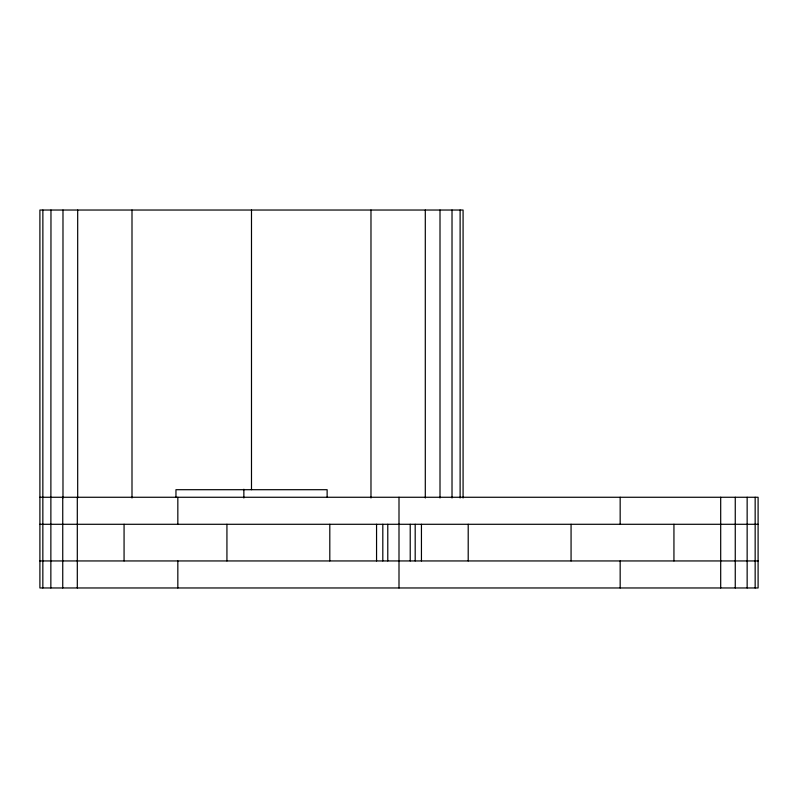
<?xml version="1.0" encoding="UTF-8"?>
<svg xmlns="http://www.w3.org/2000/svg" width="798" height="798" viewBox="0 0 798 798"><rect width="100%" height="100%" fill="white"/><g stroke="black" fill="none" stroke-linecap="round" stroke-linejoin="round"><path stroke-width="1.2" d="M39.9 497.264L758.1 497.264L758.1 587.966L39.9 587.966L39.9 210.034L463.079 210.034L463.079 497.982M39.9 524.286L758.1 524.286M39.9 560.944L758.1 560.944M755.157 497.264L755.157 587.966M747.147 497.264L747.147 587.966M735.257 497.264L735.257 587.966M720.694 497.264L720.694 587.966M673.941 524.286L673.941 560.944M620.166 497.264L620.166 524.286M620.166 560.944L620.166 587.966M571.069 524.286L571.069 560.944M468.207 524.286L468.207 560.944M460.117 210.034L460.117 497.982M452.017 210.034L452.017 497.982M440.007 210.034L440.007 497.982M425.294 210.034L425.294 497.982M421.444 524.286L421.444 560.944M415.189 524.286L415.189 560.944M410.222 524.286L410.222 560.944M399 497.264L399 587.966M387.778 524.286L387.778 560.944M382.811 524.286L382.811 560.944M376.556 524.286L376.556 560.944M370.98 210.034L370.98 497.982M329.803 524.286L329.803 560.944M327.13 497.144L327.13 489.703L175.959 489.703L175.959 497.144M251.49 210.034L251.49 489.703M243.859 489.254L243.859 497.982M226.931 524.286L226.931 560.944M177.834 497.264L177.834 524.286M177.834 560.944L177.834 587.966M131.999 210.034L131.999 497.982M124.069 524.286L124.069 560.944M77.685 210.034L77.685 497.982M77.306 497.264L77.306 587.966M62.982 210.034L62.982 497.982M62.743 497.264L62.743 587.966M50.972 210.034L50.853 587.966M42.873 210.034L42.843 587.966"/></g></svg>
